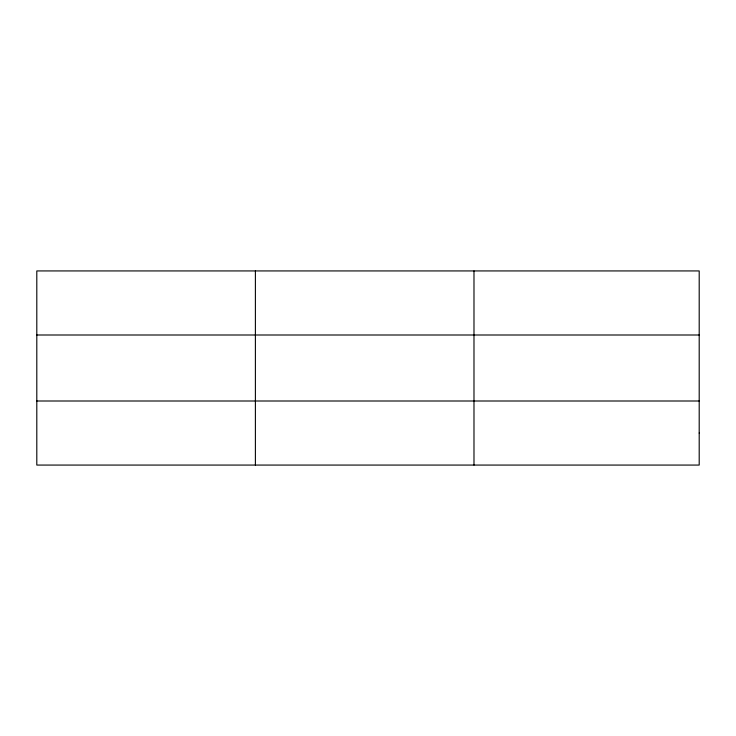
<?xml version="1.0" encoding="UTF-8"?>
<svg xmlns="http://www.w3.org/2000/svg" width="736" height="736" viewBox="0 0 736 736"><rect width="100%" height="100%" fill="white"/><g stroke="black" fill="none" stroke-linecap="round" stroke-linejoin="round"><path stroke-width="1.1" d="M255.392 270.931L255.392 465.069M473.984 270.931L473.984 465.069M36.8 335L699.2 335M36.8 401L699.2 401M699.2 433.035L699.2 465.069L36.8 465.069L36.8 270.931L699.2 270.931L699.2 433.035"/></g></svg>
